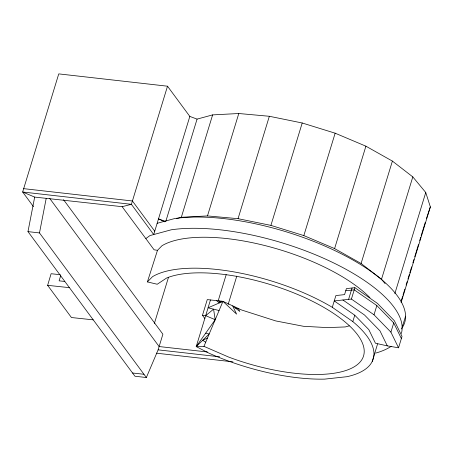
<?xml version="1.0" encoding="UTF-8"?>
<svg xmlns="http://www.w3.org/2000/svg" width="453" height="453" viewBox="0 0 453 453"><rect width="100%" height="100%" fill="white"/><g stroke="black" fill="none" stroke-linecap="round" stroke-linejoin="round"><path stroke-width="0.68" d="M63.556 199.722L162.887 334.212L158.12 349.852L146.359 377.519L134.949 376.239L27.978 231.619L34.677 197.095L22.65 192.004L58.754 73.879L167.514 86.206L189.83 116.427L197.066 119.111L212.627 114.892L238.788 113.516L269.348 116.279L302.213 122.99L335.146 133.188L365.905 146.183L392.394 161.092L412.808 176.891L425.752 192.508L430.35 206.885L401.103 302.547M146.359 377.519L39.49 232.927L46.212 198.34L122.129 206.687L131.393 204.32L167.514 86.206M93.21 319.852L71.438 317.53L47.633 285.333L51.098 273.725L60.232 274.699M60.736 275.452L59.122 280.849L64.734 281.449M189.83 116.427L153.714 234.546L131.393 204.32L22.65 192.004L33.499 206.687M165.753 221.534L197.066 119.111M176.579 218.584L181.319 217.298L212.627 114.892M154.371 323.47L168.38 277.661M181.319 217.298L207.48 215.922L238.788 113.516M204.875 318.561L202.468 315.299L207.276 299.586L222.961 301.347L241.636 310.005L275.809 320.945L303.425 326.285L327.315 327.598L345.22 326.947L349.218 325.854M354.767 315.214L368.821 329.637L375.446 343.215L387.309 345.877L398.544 347.796L390.911 332.14L374.014 314.795L351.409 299.065L334.246 300.934L354.767 315.214L352.819 321.596A120.634 44.802 17 0 1 346.953 376.698L324.648 379.121A120.634 44.802 17 0 1 209.009 353.187L196.217 346.607L210.475 299.948M207.48 215.922L238.04 218.68L269.348 116.279M218.159 300.934L226.194 274.654M228.142 304.422L236.789 276.126M238.04 218.68L270.905 225.39L302.213 122.99M385.073 283.606L381.5 279.297L361.086 263.493L334.597 248.589L303.838 235.594L335.146 133.188M334.597 248.589L365.905 146.183M352.819 321.596L332.292 307.315L335.883 295.566L344.574 294.62L346.409 288.612L354.886 287.689L377.491 303.419L394.387 320.764L402.026 336.42L398.544 347.796M348.584 299.371L352.06 288M361.086 263.493L392.394 161.092M351.409 299.065L354.886 287.689M381.5 279.297L412.808 176.891M374.014 314.795L376.834 305.565L354.229 289.835L345.758 290.758M372.236 361.415L377.581 343.929M394.857 293.567L425.752 192.508M390.911 332.14L393.731 322.91L376.834 305.565M401.154 301.222L402.598 296.505M403.006 295.158L404.863 289.093M406.098 285.05L407.128 281.681M407.949 278.991L409.393 274.275M409.806 272.927L411.658 266.862M412.893 262.819L413.923 259.45M414.75 256.755L418.459 244.631M419.693 240.588L420.724 237.219M421.131 235.871L425.254 222.395M402.145 327.377L405.582 316.137M221.404 301.177L221.104 302.157L219.127 300.922L219.241 302.961L216.551 300.633M202.468 315.299L205.673 315.667L213.578 309.167L215.198 319.699L196.217 346.607L203.963 346.352L228.539 357.026A110.509 41.042 17 0 0 357.151 364.79A110.509 41.042 17 0 0 304.478 297.474A110.509 41.042 17 0 0 166.681 277.983L157.219 284.246L147.401 281.908L157.474 250.345L161.981 245.741A120.634 44.802 17 0 1 264.269 245.407A120.634 44.802 17 0 1 369.937 297.666M426.5 218.391L430.35 206.885M203.963 346.352L222.961 301.347L236.602 314.133L232.672 305.928L239.847 311.471L238.312 308.538L236.262 308.703L235.498 307.259M222.032 301.749L222.332 301.279M147.401 281.908L152.525 276.681A120.634 44.802 17 0 1 332.292 307.315M196.217 346.607L209.167 333.952L205.707 333.153M122.129 206.687L145.832 238.595L150 235.554L171.2 229.807A140.102 52.027 17 0 1 325.175 258.957A140.102 52.027 17 0 1 401.341 333.521M207.429 338.051L202.689 340.277L205.696 342.202M222.961 301.347L208.074 307.808L219.082 310.526M157.151 223.301L174.637 218.561A140.102 52.027 17 0 1 337.225 251.755A140.102 52.027 17 0 1 401.273 329.02M47.633 285.333L69.405 287.655M34.677 197.095L46.212 198.34M207.429 351.987L159.122 346.545L49.728 198.437M132.542 373L143.958 374.269M23.664 188.652L132.423 200.979L154.739 231.2M27.978 231.619L39.49 232.927M158.12 349.852L219.705 356.817M156.455 353.187L232.921 361.845M157.474 250.345L154.071 249.773L145.832 238.595M270.905 225.39L303.838 235.594M165.09 221.291L158.505 218.89L164.818 221.823M205.673 315.667L215.198 319.699M342.932 299.988L364.512 314.999L380.005 330.905L387.309 345.877M393.731 322.91L401.369 338.567M391.16 346.335A140.102 52.027 17 0 1 375.611 353.114"/></g></svg>
